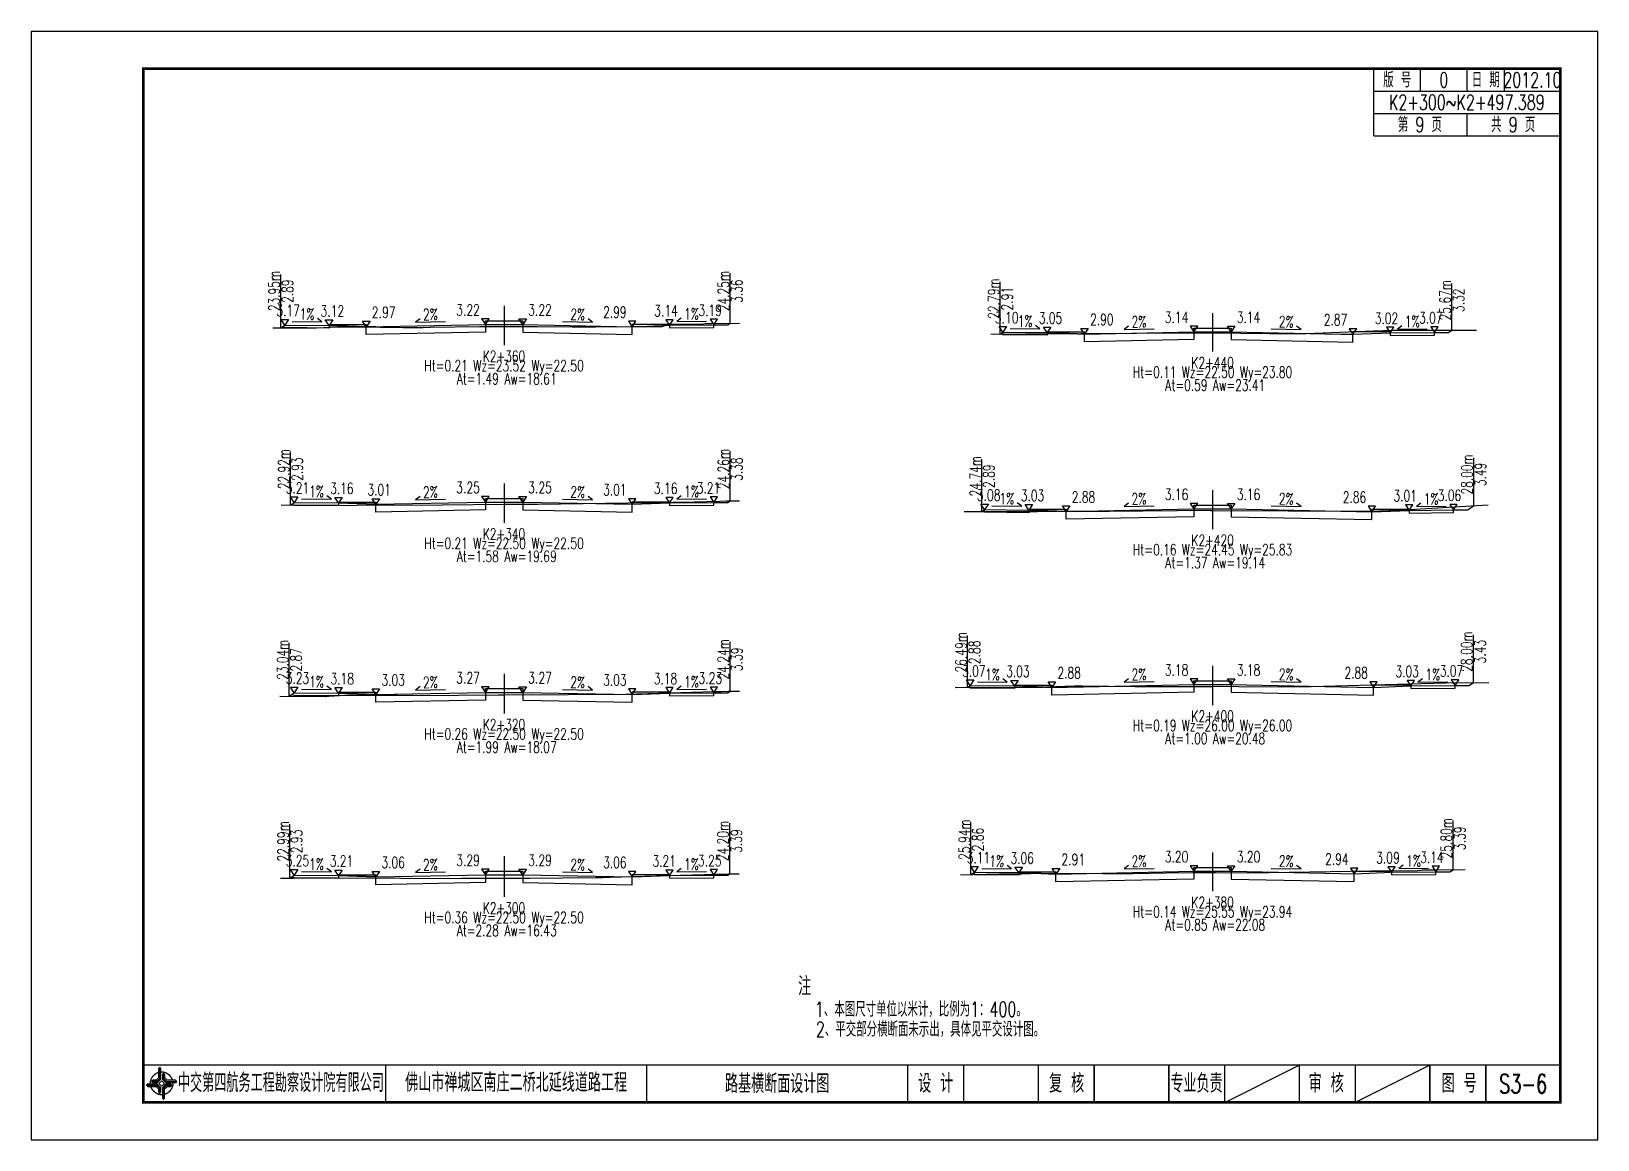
# Model space of a CAD drawing. Header units: inches. Extents: x 421 to 4881, y 2205 to 2769.
# Drawn here: x 4461.1 to 4881.1, y 2205.2 to 2502.2 of the extents above; entities that cross this region are included whole.
import ezdxf
from ezdxf.enums import TextEntityAlignment as Align

# ---------------------------------------------------------------- set-up
doc = ezdxf.new("R2010")
doc.units = ezdxf.units.IN
for name, color, linetype in [('dmx', 2, 'Continuous'), ('fengd', 3, 'Continuous'), ('lc', 3, 'Continuous'), ('shuju', 3, 'Continuous'), ('sjx', 1, 'Continuous'), ('zhix', 4, 'ByLayer'), ('右标高', 3, 'Continuous'), ('右标高1', 3, 'Continuous'), ('图框', 7, 'Continuous'), ('左标高', 3, 'Continuous'), ('左标高1', 3, 'Continuous'), ('附加板块标注A', 3, 'Continuous')]:
    doc.layers.add(name, color=color, linetype=linetype)
doc.styles.get("Standard").update_dxf_attribs({"font": 'simplex1.shx', "width": 0.7, "bigfont": 'hztxt.shx'})

# ---------------------------------------------------------------- blocks, each defined once
blk = doc.blocks.new('tb')
at = {"lineweight": -3}
h = blk.add_hatch(color=256, dxfattribs=at)
h.paths.add_polyline_path([(-1.23, -0.13), (-3.78, -0.14), (-4.14, -0.41), (-1.4, -0.44), (-0.56, -1.24), (-0.54, -2.62), (-0.27, -2.2), (-0.26, -1.06)])
h.paths.add_polyline_path([(0.13, -1.08), (0.14, -3.86), (0.41, -4.26), (0.44, -1.24), (1.25, -0.43), (2.66, -0.43), (2.26, -0.16), (1.07, -0.15)])
h.paths.add_polyline_path([(1.08, 0.3), (3.62, 0.3), (4.02, 0.56), (1.25, 0.57), (0.43, 1.39), (0.43, 2.8), (0.16, 2.41), (0.15, 1.24)])
h.paths.add_polyline_path([(-0.28, 1.21), (-0.28, 3.99), (-0.56, 4.39), (-0.57, 1.41), (-1.38, 0.6), (-2.74, 0.56), (-2.33, 0.3), (-1.2, 0.29)])
for p, q in [((-0.56, 4.39), (-0.57, 1.41)), ((-1.38, 0.6), (-2.74, 0.56)), ((-0.57, 1.41), (-1.38, 0.6)), ((0.43, 2.8), (0.43, 1.39)), ((0.43, 1.39), (1.25, 0.57)), ((1.25, 0.57), (4.02, 0.56)), ((-4.14, -0.41), (-1.4, -0.44)), ((-1.4, -0.44), (-0.56, -1.24)), ((-0.56, -1.24), (-0.54, -2.62)), ((0.41, -4.26), (0.44, -1.24)), ((0.44, -1.24), (1.25, -0.43)), ((1.25, -0.43), (2.66, -0.43))]:
    blk.add_line(p, q, dxfattribs=at)
at = {"lineweight": -3, "flags": 128}
for points in [[(-0.9, 3.99), (-0.9, 1.58), (-1.53, 0.91), (-2.34, 0.91), (-2.74, 0.56), (-2.33, 0.3), (-1.2, 0.29), (-0.28, 1.21), (-0.28, 3.99), (-0.56, 4.39)], [(-0.04, 0.77), (0.68, 0.04), (-0.04, -0.69), (-0.77, 0.05)], [(3.62, 0.92), (1.43, 0.92), (0.77, 1.54), (0.77, 2.38), (0.43, 2.8), (0.16, 2.41), (0.15, 1.24), (1.08, 0.3), (3.62, 0.3), (4.02, 0.56)], [(-3.73, -0.76), (-1.54, -0.76), (-0.89, -1.39), (-0.89, -2.21), (-0.54, -2.62), (-0.27, -2.2), (-0.26, -1.06), (-1.23, -0.13), (-3.78, -0.14), (-4.14, -0.41)], [(0.75, -3.85), (0.75, -1.43), (1.4, -0.78), (2.26, -0.78), (2.66, -0.43), (2.26, -0.16), (1.07, -0.15), (0.13, -1.08), (0.14, -3.86), (0.41, -4.26)]]:
    blk.add_lwpolyline(points, close=True, dxfattribs=at)
at = {"lineweight": -3, "const_width": 0.35, "flags": 128}
for points in [[(-0.9, 3.02, 0.324167), (-3.16, -0.14)], [(2.88, 0.92, 0.324403), (-0.24, 3.15)], [(0.75, -2.86, 0.325418), (3.02, 0.26)], [(-2.98, -0.76, 0.322976), (0.14, -2.98)]]:
    blk.add_lwpolyline(points, format="xyb", dxfattribs=at)
blk = doc.blocks.new('123')
blk.add_lwpolyline([(162.39, 2636.47), (162.39, 2933.47), (-257.61, 2933.47), (-257.61, 2636.47)], close=True)

msp = doc.modelspace()

# ---------------------------------------------------------------- linework, layer by layer
at = {"layer": 'dmx'}
for points in [[(4525.84, 2422.74), (4534.02, 2422.66), (4537.53, 2422.69), (4543.13, 2422.95), (4548.35, 2423.01), (4560.84, 2422.8), (4566.13, 2422.8), (4568.03, 2422.84), (4581.31, 2423.09), (4584.04, 2423.07), (4587.84, 2423.06), (4587.84, 2423.06), (4596.82, 2423.03), (4606.07, 2422.99), (4612.38, 2422.99), (4621.71, 2423.04), (4622.87, 2423.07), (4629.85, 2423.03), (4630.1, 2423), (4630.19, 2423.02), (4632.47, 2423.77), (4636.53, 2423.65), (4640.8, 2423.69), (4641.84, 2423.86), (4643.5, 2423.88), (4650.98, 2423.95)], [(4718.38, 2421.02), (4727.69, 2421.13), (4772.4, 2421.38), (4772.91, 2421.38), (4772.98, 2421.38), (4773.11, 2421.38), (4777.84, 2421.34), (4777.84, 2421.34), (4800.67, 2421.13), (4821, 2421.89), (4826.34, 2422.07), (4826.75, 2422.07), (4848.62, 2422.08)], [(4528.05, 2375.23), (4531.7, 2375.19), (4536.04, 2375.07), (4548.24, 2375.18), (4571.38, 2375.28), (4587.84, 2375.47), (4587.84, 2375.47), (4589.89, 2375.49), (4597, 2375.46), (4633.09, 2375.99), (4638.82, 2376.04), (4645.75, 2376.28), (4647.54, 2376.32), (4650.99, 2376.36)], [(4711.2, 2373.52), (4730.89, 2373.44), (4736.09, 2373.56), (4741.07, 2373.49), (4750.2, 2373.59), (4768.32, 2373.77), (4772.8, 2373.86), (4777.3, 2373.78), (4777.84, 2373.77), (4777.84, 2373.77), (4818.38, 2373.56), (4820.28, 2373.54), (4827.5, 2373.86), (4851.74, 2375.24)], [(4708.81, 2326.36), (4729.71, 2326.4), (4732.4, 2326.42), (4733.19, 2326.5), (4740.75, 2326.78), (4741.94, 2326.79), (4742.99, 2326.79), (4757.09, 2326.57), (4775.06, 2326.59), (4777.84, 2326.63), (4777.84, 2326.63), (4779.75, 2326.66), (4784.75, 2326.6), (4796.34, 2326.53), (4804.3, 2326.59), (4814.06, 2326.85), (4840.51, 2327.6), (4851.95, 2327.64)], [(4527.73, 2324.04), (4539.88, 2323.91), (4539.99, 2323.91), (4540.08, 2323.92), (4540.83, 2323.97), (4545.15, 2324.31), (4546.54, 2324.3), (4559.17, 2324.23), (4565, 2324.17), (4586.37, 2324.34), (4587.84, 2324.35), (4587.84, 2324.35), (4595.17, 2324.41), (4597.24, 2324.4), (4605.05, 2324.46), (4620.46, 2324.51), (4644.11, 2325.21), (4646.07, 2325.28), (4648.06, 2325.32), (4650.95, 2325.35)], [(4710.25, 2276.12), (4720.54, 2276.42), (4726.68, 2276.42), (4731.45, 2276.56), (4748.38, 2276.49), (4756.57, 2276.49), (4765.33, 2276.67), (4772.55, 2276.75), (4774.92, 2276.73), (4777.84, 2276.72), (4777.84, 2276.72), (4778.61, 2276.71), (4787.48, 2276.63), (4820.24, 2277.18), (4832.81, 2277.27), (4833.7, 2277.35), (4833.99, 2277.42), (4835.13, 2277.44), (4837.48, 2277.46), (4837.97, 2277.47), (4845.6, 2277.52)], [(4527.87, 2275.23), (4529.79, 2275.21), (4530.88, 2275.22), (4531.38, 2275.23), (4555.94, 2275.28), (4564.4, 2275.18), (4576.49, 2275.21), (4582.96, 2275.22), (4587.84, 2275.21), (4587.84, 2275.21), (4594.75, 2275.2), (4612.37, 2275.43), (4614.33, 2275.45), (4616.37, 2275.53), (4622.32, 2275.67), (4647.99, 2276.36), (4648.61, 2276.37), (4650.37, 2276.38), (4650.85, 2276.39)]]:
    msp.add_lwpolyline(points, dxfattribs=at)
at = {"layer": 'fengd'}
for points in [[(4540.92, 2423.33), (4540.92, 2423.58), (4550.92, 2423.58), (4550.92, 2422.96)], [(4582.84, 2423.59), (4582.84, 2424.59), (4587.84, 2424.59), (4587.84, 2424.59), (4592.84, 2424.59), (4592.84, 2423.59)], [(4632.22, 2423.38), (4632.22, 2423.63), (4622.22, 2423.63), (4622.22, 2423.01)], [(4733.47, 2421.41), (4733.47, 2421.66), (4743.47, 2421.66), (4743.47, 2421.04)], [(4772.84, 2421.62), (4772.84, 2422.62), (4777.84, 2422.62), (4777.84, 2422.62), (4782.84, 2422.62), (4782.84, 2421.62)], [(4825.47, 2421.35), (4825.47, 2421.6), (4815.47, 2421.6), (4815.47, 2420.97)], [(4543.47, 2375.78), (4543.47, 2376.03), (4553.47, 2376.03), (4553.47, 2375.41)], [(4582.84, 2375.99), (4582.84, 2376.99), (4587.84, 2376.99), (4587.84, 2376.99), (4592.84, 2376.99), (4592.84, 2375.99)], [(4632.22, 2375.78), (4632.22, 2376.03), (4622.22, 2376.03), (4622.22, 2375.41)], [(4728.59, 2373.86), (4728.59, 2374.11), (4738.59, 2374.11), (4738.59, 2373.48)], [(4772.84, 2374.17), (4772.84, 2375.17), (4777.84, 2375.17), (4777.84, 2375.17), (4782.84, 2375.17), (4782.84, 2374.17)], [(4830.55, 2373.78), (4830.55, 2374.03), (4820.55, 2374.03), (4820.55, 2373.41)], [(4724.72, 2326.73), (4724.72, 2326.98), (4734.72, 2326.98), (4734.72, 2326.35)], [(4772.84, 2327.11), (4772.84, 2328.11), (4777.84, 2328.11), (4777.84, 2328.11), (4782.84, 2328.11), (4782.84, 2327.11)], [(4830.97, 2326.73), (4830.97, 2326.98), (4820.97, 2326.98), (4820.97, 2326.35)], [(4543.47, 2324.8), (4543.47, 2325.05), (4553.47, 2325.05), (4553.47, 2324.43)], [(4582.84, 2325.01), (4582.84, 2326.01), (4587.84, 2326.01), (4587.84, 2326.01), (4592.84, 2326.01), (4592.84, 2325.01)], [(4632.22, 2324.8), (4632.22, 2325.05), (4622.22, 2325.05), (4622.22, 2324.43)], [(4582.84, 2276.12), (4582.84, 2277.12), (4587.84, 2277.12), (4587.84, 2277.12), (4592.84, 2277.12), (4592.84, 2276.12)], [(4725.84, 2276.71), (4725.84, 2276.96), (4735.84, 2276.96), (4735.84, 2276.33)], [(4772.84, 2277.07), (4772.84, 2278.07), (4777.84, 2278.07), (4777.84, 2278.07), (4782.84, 2278.07), (4782.84, 2277.07)], [(4825.82, 2276.79), (4825.82, 2277.04), (4815.82, 2277.04), (4815.82, 2276.42)], [(4543.47, 2275.91), (4543.47, 2276.16), (4553.47, 2276.16), (4553.47, 2275.54)], [(4632.22, 2275.91), (4632.22, 2276.16), (4622.22, 2276.16), (4622.22, 2275.54)]]:
    msp.add_lwpolyline(points, dxfattribs=at)
at = {"layer": 'lc'}
for points in [[(4582.84, 2423.59), (4582.84, 2421.52), (4550.92, 2420.88)], [(4592.84, 2423.59), (4592.84, 2421.52), (4622.22, 2420.93), (4622.22, 2423.01), (4632.22, 2423.38), (4632.22, 2422.68), (4644.09, 2422.8), (4644.09, 2423.5)], [(4550.92, 2420.88), (4550.92, 2422.96), (4540.92, 2423.33), (4540.92, 2422.63), (4529.04, 2422.75), (4528.01, 2422.76)], [(4772.84, 2421.62), (4772.84, 2419.55), (4743.47, 2418.96), (4743.47, 2421.04), (4733.47, 2421.41), (4733.47, 2420.71), (4721.59, 2420.83), (4721.59, 2421.53)], [(4782.84, 2421.62), (4782.84, 2419.55), (4815.47, 2418.9)], [(4815.47, 2418.9), (4815.47, 2420.97), (4825.47, 2421.35), (4825.47, 2420.65), (4837.34, 2420.76), (4837.34, 2421.46)], [(4582.84, 2375.99), (4582.84, 2373.92), (4553.47, 2373.33), (4553.47, 2375.41), (4543.47, 2375.78), (4543.47, 2375.08), (4531.59, 2375.2), (4530.56, 2375.21)], [(4592.84, 2375.99), (4592.84, 2373.92), (4622.22, 2373.33), (4622.22, 2375.41), (4632.22, 2375.78), (4632.22, 2375.08), (4644.09, 2375.2), (4644.09, 2375.9)], [(4738.59, 2371.41), (4738.59, 2373.48), (4728.59, 2373.86), (4728.59, 2373.16), (4716.72, 2373.28), (4716.72, 2373.98)], [(4772.84, 2374.17), (4772.84, 2372.09), (4738.59, 2371.41)], [(4782.84, 2374.17), (4782.84, 2372.09), (4820.54, 2371.34)], [(4820.55, 2371.33), (4820.55, 2373.41), (4830.55, 2373.78), (4830.55, 2373.08), (4842.42, 2373.2), (4842.42, 2373.9)], [(4734.72, 2324.28), (4734.72, 2326.35), (4724.72, 2326.73), (4724.72, 2326.03), (4712.84, 2326.15), (4712.84, 2326.85)], [(4772.84, 2327.11), (4772.84, 2325.04), (4734.72, 2324.28)], [(4782.84, 2327.11), (4782.84, 2325.04), (4820.97, 2324.28)], [(4820.97, 2324.28), (4820.97, 2326.35), (4830.97, 2326.73), (4830.97, 2326.03), (4842.84, 2326.15), (4842.84, 2326.85)], [(4582.84, 2325.01), (4582.84, 2322.94), (4553.47, 2322.35), (4553.47, 2324.43), (4543.47, 2324.8), (4543.47, 2324.1), (4531.59, 2324.22), (4530.56, 2324.23)], [(4592.84, 2325.01), (4592.84, 2322.94), (4622.22, 2322.35), (4622.22, 2324.43), (4632.22, 2324.8), (4632.22, 2324.1), (4644.09, 2324.22), (4644.09, 2324.92)], [(4735.84, 2274.26), (4735.84, 2276.33), (4725.84, 2276.71), (4725.84, 2276.01), (4713.97, 2276.13), (4713.97, 2276.83)], [(4772.84, 2277.07), (4772.84, 2275), (4735.84, 2274.26)], [(4782.84, 2277.07), (4782.84, 2275), (4815.82, 2274.34)], [(4815.82, 2274.34), (4815.82, 2276.42), (4825.82, 2276.79), (4825.82, 2276.09), (4837.69, 2276.21), (4837.69, 2276.91)], [(4582.84, 2276.12), (4582.84, 2274.05), (4553.47, 2273.46), (4553.47, 2275.54), (4543.47, 2275.91), (4543.47, 2275.21), (4531.59, 2275.33), (4530.56, 2275.34)], [(4592.84, 2276.12), (4592.84, 2274.05), (4622.22, 2273.46), (4622.22, 2275.54), (4632.22, 2275.91), (4632.22, 2275.21), (4644.09, 2275.33), (4644.09, 2276.03)]]:
    msp.add_lwpolyline(points, dxfattribs=at)
at = {"layer": 'shuju'}
for p, q in [((4527.95, 2422.72), (4527.95, 2437.03)), ((4648.48, 2423.92), (4648.48, 2437.34)), ((4720.88, 2421.05), (4720.88, 2435.07)), ((4842.01, 2422.08), (4842.01, 2434.58)), ((4530.55, 2375.2), (4530.55, 2389.6)), ((4648.49, 2376.33), (4648.49, 2389.69)), ((4716, 2373.5), (4716, 2387.51)), ((4847.85, 2375.02), (4847.85, 2387.91)), ((4712.13, 2326.37), (4712.13, 2340.27)), ((4847.76, 2327.63), (4847.76, 2340.44)), ((4530.23, 2324.01), (4530.23, 2338.31)), ((4648.45, 2325.33), (4648.45, 2338.55)), ((4530.37, 2275.22), (4530.37, 2289.72)), ((4648.35, 2276.36), (4648.35, 2289.97)), ((4713.03, 2276.2), (4713.03, 2290.34)), ((4842.33, 2277.5), (4842.33, 2290.7))]:
    msp.add_line(p, q, dxfattribs=at)
for points in [[(4530.99, 2424.43), (4538.99, 2424.35), (4537.79, 2425.24)], [(4565.33, 2425.13), (4564.14, 2424.22), (4572.14, 2424.38)], [(4603.55, 2424.38), (4611.55, 2424.22), (4610.36, 2425.13)], [(4635.35, 2425.29), (4634.15, 2424.4), (4642.15, 2424.48)], [(4723.54, 2422.51), (4731.54, 2422.43), (4730.34, 2423.32)], [(4755.33, 2423.15), (4754.14, 2422.25), (4762.14, 2422.41)], [(4793.55, 2422.41), (4801.55, 2422.25), (4800.36, 2423.15)], [(4828.6, 2423.26), (4827.4, 2422.36), (4835.4, 2422.44)], [(4533.54, 2376.88), (4541.54, 2376.8), (4540.34, 2377.69)], [(4565.33, 2377.52), (4564.14, 2376.62), (4572.14, 2376.78)], [(4603.55, 2376.78), (4611.55, 2376.62), (4610.36, 2377.52)], [(4635.35, 2377.69), (4634.15, 2376.8), (4642.15, 2376.88)], [(4718.67, 2374.96), (4726.67, 2374.88), (4725.46, 2375.77)], [(4755.33, 2375.7), (4754.14, 2374.8), (4762.14, 2374.96)], [(4793.55, 2374.96), (4801.55, 2374.8), (4800.36, 2375.7)], [(4833.68, 2375.7), (4832.48, 2374.8), (4840.48, 2374.88)], [(4714.79, 2327.83), (4722.79, 2327.75), (4721.59, 2328.64)], [(4755.33, 2328.65), (4754.14, 2327.74), (4762.14, 2327.9)], [(4793.55, 2327.9), (4801.55, 2327.74), (4800.36, 2328.65)], [(4834.1, 2328.64), (4832.9, 2327.75), (4840.9, 2327.83)], [(4533.54, 2325.9), (4541.54, 2325.82), (4540.34, 2326.71)], [(4565.33, 2326.55), (4564.14, 2325.64), (4572.14, 2325.8)], [(4603.55, 2325.8), (4611.55, 2325.64), (4610.36, 2326.55)], [(4635.35, 2326.71), (4634.15, 2325.82), (4642.15, 2325.9)], [(4533.54, 2277.01), (4541.54, 2276.93), (4540.34, 2277.82)], [(4565.33, 2277.66), (4564.14, 2276.75), (4572.14, 2276.91)], [(4603.55, 2276.91), (4611.55, 2276.75), (4610.36, 2277.66)], [(4635.35, 2277.82), (4634.15, 2276.93), (4642.15, 2277.01)], [(4715.92, 2277.81), (4723.92, 2277.73), (4722.71, 2278.62)], [(4755.33, 2278.61), (4754.14, 2277.7), (4762.14, 2277.86)], [(4793.55, 2277.86), (4801.55, 2277.7), (4800.36, 2278.61)], [(4828.95, 2278.7), (4827.75, 2277.81), (4835.75, 2277.89)]]:
    msp.add_lwpolyline(points, dxfattribs=at)
at = {"layer": 'sjx'}
for points in [[(4527.95, 2422.72), (4529.04, 2423.45), (4529.04, 2423.45), (4540.92, 2423.33), (4550.92, 2422.96), (4550.92, 2422.96), (4550.92, 2422.96)], [(4553.47, 2423.01), (4553.47, 2423.01), (4550.92, 2422.96), (4582.84, 2423.59), (4587.84, 2423.59), (4592.84, 2423.59), (4622.22, 2423.01), (4622.22, 2423.01), (4622.22, 2423.01), (4632.22, 2423.38), (4644.09, 2423.5), (4644.09, 2423.5), (4647.84, 2423.5), (4648.48, 2423.92)], [(4720.88, 2421.05), (4721.59, 2421.53), (4721.59, 2421.53), (4733.47, 2421.41), (4743.47, 2421.04), (4743.47, 2421.04), (4743.47, 2421.04), (4772.84, 2421.62), (4777.84, 2421.62), (4782.84, 2421.62), (4812.22, 2421.04), (4812.22, 2421.04), (4815.47, 2420.97)], [(4815.47, 2420.97), (4815.47, 2420.97), (4815.47, 2420.97), (4825.47, 2421.35), (4837.34, 2421.46), (4837.34, 2421.46), (4841.09, 2421.46), (4842.01, 2422.08)], [(4530.55, 2375.2), (4531.59, 2375.9), (4531.59, 2375.9), (4543.47, 2375.78), (4553.47, 2375.41), (4553.47, 2375.41), (4553.47, 2375.41), (4582.84, 2375.99), (4587.84, 2375.99), (4592.84, 2375.99), (4622.22, 2375.41), (4622.22, 2375.41), (4622.22, 2375.41), (4632.22, 2375.78), (4644.09, 2375.9), (4644.09, 2375.9), (4647.84, 2375.9), (4648.49, 2376.33)], [(4716, 2373.5), (4716.72, 2373.98), (4716.72, 2373.98), (4728.59, 2373.86), (4738.59, 2373.48), (4738.59, 2373.48), (4738.59, 2373.48)], [(4743.47, 2373.58), (4743.47, 2373.58), (4738.59, 2373.48), (4772.84, 2374.17), (4777.84, 2374.17), (4782.84, 2374.17), (4812.22, 2373.58), (4812.22, 2373.58), (4820.54, 2373.42)], [(4820.55, 2373.41), (4820.55, 2373.41), (4820.55, 2373.41), (4830.55, 2373.78), (4842.42, 2373.9), (4842.42, 2373.9), (4846.17, 2373.9), (4847.85, 2375.02)], [(4712.13, 2326.37), (4712.84, 2326.85), (4712.84, 2326.85), (4724.72, 2326.73), (4734.72, 2326.35), (4734.72, 2326.35), (4734.72, 2326.35)], [(4743.47, 2326.53), (4743.47, 2326.53), (4734.72, 2326.35), (4772.84, 2327.11), (4777.84, 2327.11), (4782.84, 2327.11), (4812.22, 2326.53), (4812.22, 2326.53), (4820.97, 2326.35)], [(4820.97, 2326.35), (4820.97, 2326.35), (4820.97, 2326.35), (4830.97, 2326.73), (4842.84, 2326.85), (4842.84, 2326.85), (4846.59, 2326.85), (4847.76, 2327.63)], [(4530.23, 2324.01), (4531.59, 2324.92), (4531.59, 2324.92), (4543.47, 2324.8), (4553.47, 2324.43), (4553.47, 2324.43), (4553.47, 2324.43), (4582.84, 2325.01), (4587.84, 2325.01), (4592.84, 2325.01), (4622.22, 2324.43), (4622.22, 2324.43), (4622.22, 2324.43), (4632.22, 2324.8), (4644.09, 2324.92), (4644.09, 2324.92), (4647.84, 2324.92), (4648.45, 2325.33)], [(4713.03, 2276.2), (4713.97, 2276.83), (4713.97, 2276.83), (4725.84, 2276.71), (4735.84, 2276.33), (4735.84, 2276.33), (4735.84, 2276.33)], [(4743.47, 2276.49), (4743.47, 2276.49), (4735.84, 2276.33), (4772.84, 2277.07), (4777.84, 2277.07), (4782.84, 2277.07), (4812.22, 2276.49), (4812.22, 2276.49), (4815.82, 2276.42)], [(4815.82, 2276.42), (4815.82, 2276.42), (4815.82, 2276.42), (4825.82, 2276.79), (4837.69, 2276.91), (4837.69, 2276.91), (4841.44, 2276.91), (4842.33, 2277.5)], [(4530.37, 2275.22), (4531.59, 2276.03), (4531.59, 2276.03), (4543.47, 2275.91), (4553.47, 2275.54), (4553.47, 2275.54), (4553.47, 2275.54), (4582.84, 2276.12), (4587.84, 2276.12), (4592.84, 2276.12), (4622.22, 2275.54), (4622.22, 2275.54), (4622.22, 2275.54), (4632.22, 2275.91), (4644.09, 2276.03), (4644.09, 2276.03), (4647.84, 2276.03), (4648.35, 2276.36)]]:
    msp.add_lwpolyline(points, dxfattribs=at)
at = {"layer": 'zhix'}
for p, q in [((4587.84, 2428.59), (4587.84, 2418.06)), ((4777.84, 2426.62), (4777.84, 2416.34)), ((4587.84, 2380.99), (4587.84, 2370.47)), ((4777.84, 2379.17), (4777.84, 2368.77)), ((4777.84, 2332.11), (4777.84, 2321.63)), ((4587.84, 2330.01), (4587.84, 2319.35)), ((4587.84, 2281.12), (4587.84, 2270.21)), ((4777.84, 2282.07), (4777.84, 2271.72))]:
    msp.add_line(p, q, dxfattribs=at)
at = {"layer": '右标高'}
for points in [[(4583.84, 2425.09), (4581.84, 2425.09), (4582.84, 2423.59)], [(4773.84, 2423.12), (4771.84, 2423.12), (4772.84, 2421.62)], [(4583.84, 2377.49), (4581.84, 2377.49), (4582.84, 2375.99)], [(4773.84, 2375.67), (4771.84, 2375.67), (4772.84, 2374.17)], [(4773.84, 2328.61), (4771.84, 2328.61), (4772.84, 2327.11)], [(4583.84, 2326.51), (4581.84, 2326.51), (4582.84, 2325.01)], [(4583.84, 2277.62), (4581.84, 2277.62), (4582.84, 2276.12)], [(4773.84, 2278.57), (4771.84, 2278.57), (4772.84, 2277.07)]]:
    msp.add_lwpolyline(points, close=True, dxfattribs=at)
at = {"layer": '右标高1'}
for points in [[(4549.92, 2424.46), (4551.92, 2424.46), (4550.92, 2422.96)], [(4742.47, 2422.54), (4744.47, 2422.54), (4743.47, 2421.04)], [(4552.47, 2376.91), (4554.47, 2376.91), (4553.47, 2375.41)], [(4737.59, 2374.98), (4739.59, 2374.98), (4738.59, 2373.48)], [(4733.72, 2327.85), (4735.72, 2327.85), (4734.72, 2326.35)], [(4552.47, 2325.93), (4554.47, 2325.93), (4553.47, 2324.43)], [(4552.47, 2277.04), (4554.47, 2277.04), (4553.47, 2275.54)], [(4734.84, 2277.83), (4736.84, 2277.83), (4735.84, 2276.33)]]:
    msp.add_lwpolyline(points, close=True, dxfattribs=at)
at = {"layer": '图框'}
for p, q in [((4821.09, 2474.15), (4821.09, 2492.15)), ((4833.59, 2486.15), (4833.59, 2492.15)), ((4846.09, 2486.15), (4846.09, 2492.15)), ((4856.09, 2486.15), (4856.09, 2492.15)), ((4821.09, 2486.15), (4871.09, 2486.15)), ((4821.09, 2480.15), (4871.09, 2480.15)), ((4846.09, 2474.15), (4846.09, 2480.15)), ((4821.09, 2474.15), (4871.09, 2474.15)), ((4781.09, 2215.15), (4801.09, 2225.15)), ((4836.09, 2225.15), (4816.09, 2215.15))]:
    msp.add_line(p, q, dxfattribs=at)
for points, const_width in [([(4871.09, 2492.15), (4491.09, 2492.15), (4491.09, 2215.15), (4871.09, 2215.15), (4871.09, 2492.15)], 0.7), ([(4491.09, 2225.15), (4871.09, 2225.15)], 0.4), ([(4556.09, 2225.15), (4556.09, 2215.15)], 0.4), ([(4626.09, 2215.15), (4626.09, 2225.15)], 0.4), ([(4696.09, 2215.15), (4696.09, 2225.15)], 0.4), ([(4711.09, 2215.15), (4711.09, 2225.15)], 0.4), ([(4731.09, 2215.15), (4731.09, 2225.15)], 0.4), ([(4746.09, 2215.15), (4746.09, 2225.15)], 0.4), ([(4766.09, 2215.15), (4766.09, 2225.15)], 0.4), ([(4766.09, 2215.15), (4766.09, 2225.15)], 0.4), ([(4781.09, 2215.15), (4781.09, 2225.15)], 0.4), ([(4801.09, 2215.15), (4801.09, 2225.15)], 0.4), ([(4816.09, 2215.15), (4816.09, 2225.15)], 0.4), ([(4836.09, 2215.15), (4836.09, 2225.15)], 0.4), ([(4851.09, 2215.15), (4851.09, 2225.15)], 0.4)]:
    msp.add_lwpolyline(points, dxfattribs=dict(at, const_width=const_width))
at = {"layer": '左标高'}
for points in [[(4591.84, 2425.09), (4593.84, 2425.09), (4592.84, 2423.59)], [(4781.84, 2423.12), (4783.84, 2423.12), (4782.84, 2421.62)], [(4591.84, 2377.49), (4593.84, 2377.49), (4592.84, 2375.99)], [(4781.84, 2375.67), (4783.84, 2375.67), (4782.84, 2374.17)], [(4781.84, 2328.61), (4783.84, 2328.61), (4782.84, 2327.11)], [(4591.84, 2326.51), (4593.84, 2326.51), (4592.84, 2325.01)], [(4591.84, 2277.62), (4593.84, 2277.62), (4592.84, 2276.12)], [(4781.84, 2278.57), (4783.84, 2278.57), (4782.84, 2277.07)]]:
    msp.add_lwpolyline(points, close=True, dxfattribs=at)
at = {"layer": '左标高1'}
for points in [[(4623.22, 2424.51), (4621.22, 2424.51), (4622.22, 2423.01)], [(4816.47, 2422.47), (4814.47, 2422.47), (4815.47, 2420.97)], [(4623.22, 2376.91), (4621.22, 2376.91), (4622.22, 2375.41)], [(4821.55, 2374.91), (4819.55, 2374.91), (4820.55, 2373.41)], [(4821.97, 2327.85), (4819.97, 2327.85), (4820.97, 2326.35)], [(4623.22, 2325.93), (4621.22, 2325.93), (4622.22, 2324.43)], [(4623.22, 2277.04), (4621.22, 2277.04), (4622.22, 2275.54)], [(4816.82, 2277.92), (4814.82, 2277.92), (4815.82, 2276.42)]]:
    msp.add_lwpolyline(points, close=True, dxfattribs=at)
at = {"layer": '附加板块标注A'}
for points in [[(4528.04, 2424.95), (4530.04, 2424.95), (4529.04, 2423.45)], [(4539.92, 2424.83), (4541.92, 2424.83), (4540.92, 2423.33)], [(4633.22, 2424.88), (4631.22, 2424.88), (4632.22, 2423.38)], [(4645.09, 2425), (4643.09, 2425), (4644.09, 2423.5)], [(4720.59, 2423.03), (4722.59, 2423.03), (4721.59, 2421.53)], [(4732.47, 2422.91), (4734.47, 2422.91), (4733.47, 2421.41)], [(4826.47, 2422.85), (4824.47, 2422.85), (4825.47, 2421.35)], [(4838.34, 2422.96), (4836.34, 2422.96), (4837.34, 2421.46)], [(4530.59, 2377.4), (4532.59, 2377.4), (4531.59, 2375.9)], [(4542.47, 2377.28), (4544.47, 2377.28), (4543.47, 2375.78)], [(4633.22, 2377.28), (4631.22, 2377.28), (4632.22, 2375.78)], [(4645.09, 2377.4), (4643.09, 2377.4), (4644.09, 2375.9)], [(4715.72, 2375.48), (4717.72, 2375.48), (4716.72, 2373.98)], [(4727.59, 2375.36), (4729.59, 2375.36), (4728.59, 2373.86)], [(4831.55, 2375.28), (4829.55, 2375.28), (4830.55, 2373.78)], [(4843.42, 2375.4), (4841.42, 2375.4), (4842.42, 2373.9)], [(4711.84, 2328.35), (4713.84, 2328.35), (4712.84, 2326.85)], [(4723.72, 2328.23), (4725.72, 2328.23), (4724.72, 2326.73)], [(4831.97, 2328.23), (4829.97, 2328.23), (4830.97, 2326.73)], [(4843.84, 2328.35), (4841.84, 2328.35), (4842.84, 2326.85)], [(4530.59, 2326.42), (4532.59, 2326.42), (4531.59, 2324.92)], [(4542.47, 2326.3), (4544.47, 2326.3), (4543.47, 2324.8)], [(4633.22, 2326.3), (4631.22, 2326.3), (4632.22, 2324.8)], [(4645.09, 2326.42), (4643.09, 2326.42), (4644.09, 2324.92)], [(4530.59, 2277.53), (4532.59, 2277.53), (4531.59, 2276.03)], [(4542.47, 2277.41), (4544.47, 2277.41), (4543.47, 2275.91)], [(4633.22, 2277.41), (4631.22, 2277.41), (4632.22, 2275.91)], [(4645.09, 2277.53), (4643.09, 2277.53), (4644.09, 2276.03)], [(4712.97, 2278.33), (4714.97, 2278.33), (4713.97, 2276.83)], [(4724.84, 2278.21), (4726.84, 2278.21), (4725.84, 2276.71)], [(4826.82, 2278.29), (4824.82, 2278.29), (4825.82, 2276.79)], [(4838.69, 2278.41), (4836.69, 2278.41), (4837.69, 2276.91)]]:
    msp.add_lwpolyline(points, close=True, dxfattribs=at)

# ---------------------------------------------------------------- block references
msp.add_blockref('123', (4718.7, -431.32))
at = {"layer": '图框', "lineweight": -3}
msp.add_blockref('tb', (4496.09, 2220.16), dxfattribs=at)

# ---------------------------------------------------------------- texts
at = {"width": 0.7}
for tag, text, p in [('路基横断面设计图', '图 纸 名 称', (4661.09, 2220.15)), ('S3-6', '1S5-13', (4861.09, 2220.15))]:
    msp.add_attdef(tag, text=text, height=5, dxfattribs=at).set_placement(p, align=Align.MIDDLE_CENTER)
at = {"layer": 'shuju', "width": 0.7}
for s, rotation, p in [('23.95m', 90, (4526.2, 2432.55)), ('24.25m', 90, (4646.68, 2432.55)), ('2.89', 90, (4529.8, 2432.55)), ('3.36', 90, (4650.28, 2432.55)), ('22.79m', 90, (4719.13, 2430.52)), ('2.91', 90, (4722.73, 2430.52)), ('25.67m', 90, (4840.21, 2430.08)), ('3.32', 90, (4843.81, 2430.08)), ('1%', 359.4271, (4535.01, 2426.39)), ('2%', 1.1458, (4568.1, 2426.3)), ('2%', 358.8542, (4607.59, 2426.3)), ('1%', 0.5729, (4638.13, 2426.44)), ('1%', 359.4271, (4727.56, 2424.47)), ('2%', 1.1458, (4758.1, 2424.33)), ('2%', 358.8542, (4797.59, 2424.33)), ('1%', 0.5729, (4831.38, 2424.4)), ('22.92m', 90, (4528.8, 2384.83)), ('24.26m', 90, (4646.69, 2384.85)), ('2.93', 90, (4532.4, 2384.83)), ('3.38', 90, (4650.29, 2384.85)), ('24.74m', 90, (4714.25, 2382.93)), ('2.89', 90, (4717.85, 2382.93)), ('28.00m', 90, (4846.05, 2383.4)), ('3.49', 90, (4849.65, 2383.4)), ('1%', 359.4271, (4537.56, 2378.84)), ('2%', 1.1458, (4568.1, 2378.7)), ('2%', 358.8542, (4607.59, 2378.7)), ('1%', 0.5729, (4638.13, 2378.84)), ('1%', 359.4271, (4722.69, 2376.92)), ('2%', 1.1458, (4758.1, 2376.88)), ('2%', 358.8542, (4797.59, 2376.88)), ('1%', 0.5729, (4836.46, 2376.84)), ('26.49m', 90, (4710.38, 2335.74)), ('28.00m', 90, (4845.96, 2335.93)), ('23.04m', 90, (4528.48, 2333.74)), ('2.87', 90, (4532.08, 2333.74)), ('24.24m', 90, (4646.65, 2333.87)), ('3.39', 90, (4650.25, 2333.87)), ('2.88', 90, (4713.98, 2335.74)), ('3.43', 90, (4849.56, 2335.93)), ('1%', 359.4271, (4718.81, 2329.79)), ('2%', 1.1458, (4758.1, 2329.82)), ('2%', 358.8542, (4797.59, 2329.82)), ('1%', 0.5729, (4836.88, 2329.79)), ('1%', 359.4271, (4537.56, 2327.86)), ('2%', 1.1458, (4568.1, 2327.72)), ('2%', 358.8542, (4607.59, 2327.72)), ('1%', 0.5729, (4638.13, 2327.86)), ('22.99m', 90, (4528.62, 2285.08)), ('24.20m', 90, (4646.55, 2285.17)), ('25.94m', 90, (4711.28, 2285.56)), ('25.80m', 90, (4840.53, 2285.91)), ('2.93', 90, (4532.22, 2285.08)), ('3.39', 90, (4650.15, 2285.17)), ('2.86', 90, (4714.88, 2285.56)), ('3.39', 90, (4844.13, 2285.91)), ('1%', 359.4271, (4719.94, 2279.77)), ('2%', 1.1458, (4758.1, 2279.78)), ('2%', 358.8542, (4797.59, 2279.78)), ('1%', 0.5729, (4831.73, 2279.85)), ('1%', 359.4271, (4537.56, 2278.97)), ('2%', 1.1458, (4568.1, 2278.83)), ('2%', 358.8542, (4607.59, 2278.83)), ('1%', 0.5729, (4638.13, 2278.97))]:
    msp.add_text(s, height=3, rotation=rotation, dxfattribs=at).set_placement(p, align=Align.MIDDLE)
for s, p in [('K2+360', (4587.84, 2415.06)), ('Ht=0.21 Wz=23.52 Wy=22.50', (4587.84, 2412.06)), ('Ht=0.11 Wz=22.50 Wy=23.80', (4777.84, 2410.34)), ('K2+440', (4777.84, 2413.34)), (' At=1.49 Aw=18.61', (4587.84, 2409.06)), (' At=0.59 Aw=23.41', (4777.84, 2407.34)), ('K2+340', (4587.84, 2367.47)), ('Ht=0.21 Wz=22.50 Wy=22.50', (4587.84, 2364.47)), ('Ht=0.16 Wz=24.45 Wy=25.83', (4777.84, 2362.77)), ('K2+420', (4777.84, 2365.77)), (' At=1.58 Aw=19.69', (4587.84, 2361.47)), (' At=1.37 Aw=19.14', (4777.84, 2359.77)), ('K2+400', (4777.84, 2318.63)), ('Ht=0.26 Wz=22.50 Wy=22.50', (4587.84, 2313.35)), ('K2+320', (4587.84, 2316.35)), ('Ht=0.19 Wz=26.00 Wy=26.00', (4777.84, 2315.63)), (' At=1.99 Aw=18.07', (4587.84, 2310.35)), (' At=1.00 Aw=20.48', (4777.84, 2312.63)), ('K2+300', (4587.84, 2267.21)), ('K2+380', (4777.84, 2268.72)), ('Ht=0.36 Wz=22.50 Wy=22.50', (4587.84, 2264.21)), ('Ht=0.14 Wz=25.55 Wy=23.94', (4777.84, 2265.72)), (' At=0.85 Aw=22.08', (4777.84, 2262.72)), (' At=2.28 Aw=16.43', (4587.84, 2261.21))]:
    msp.add_text(s, height=3, dxfattribs=at).set_placement(p, align=Align.MIDDLE)
at = {"layer": '右标高', "width": 0.7}
for s, p in [('3.22', (4581.34, 2425.09)), ('3.14', (4771.34, 2423.12)), ('3.25', (4581.34, 2377.49)), ('3.16', (4771.34, 2375.67)), ('3.18', (4771.34, 2328.61)), ('3.27', (4581.34, 2326.51)), ('3.29', (4581.34, 2277.62)), ('3.20', (4771.34, 2278.57))]:
    msp.add_text(s, height=3, dxfattribs=at).set_placement(p, align=Align.BOTTOM_RIGHT)
at = {"layer": '右标高1', "width": 0.7}
for s, p in [('2.97', (4552.42, 2424.46)), ('2.90', (4744.97, 2422.54)), ('3.01', (4551.24, 2376.91)), ('2.88', (4740.09, 2374.98)), ('2.88', (4736.22, 2327.85)), ('3.03', (4554.97, 2325.93)), ('3.06', (4554.97, 2277.04)), ('2.91', (4737.34, 2277.83))]:
    msp.add_text(s, height=3, dxfattribs=at).set_placement(p, align=Align.BOTTOM_LEFT)
at = {"layer": '图框'}
for s, height, width, p in [('版 号', 4, 0.7, (4827.34, 2489.15)), ('0', 4, 0.7, (4839.84, 2489.15)), ('日 期', 4, 0.7, (4851.09, 2489.15)), ('2012.10', 4, 0.7, (4863.59, 2489.15)), ('K2+300~K2+497.389', 4, 0.7, (4846, 2483.15)), ('第 9 页', 4, 0.7, (4833.43, 2477.15)), ('共 9 页', 4, 0.7, (4858.43, 2477.15)), ('中交第四航务工程勘察设计院有限公司', 5, 0.65, (4528.02, 2220.4)), ('佛山市禅城区南庄二桥北延线道路工程', 5, 0.7, (4591.09, 2220.47)), ('设 计', 5, 0.7, (4703.59, 2220.25)), ('复 核', 5, 0.7, (4738.69, 2220.25)), ('专业负责', 5, 0.7, (4773.54, 2220.25)), ('审 核', 5, 0.7, (4808.31, 2220.25)), ('图 号', 5, 0.7, (4843.93, 2220.25))]:
    msp.add_text(s, height=height, dxfattribs=dict(at, width=width)).set_placement(p, align=Align.MIDDLE_CENTER)
at = {"layer": '图框', "width": 0.7}
for s, height, p in [('注', 5, (4666.7, 2243.78)), ('   1、本图尺寸单位以米计，比例为1：400。', 4, (4664.95, 2238.11)), ('   2、平交部分横断面未示出，具体见平交设计图。', 4, (4665.21, 2232.75))]:
    msp.add_text(s, height=height, dxfattribs=at).set_placement(p)
at = {"layer": '左标高', "width": 0.7}
for s, p in [('3.22', (4594.34, 2425.09)), ('3.14', (4784.34, 2423.12)), ('3.25', (4594.34, 2377.49)), ('3.16', (4784.34, 2375.67)), ('3.18', (4784.34, 2328.61)), ('3.27', (4594.34, 2326.51)), ('3.29', (4594.34, 2277.62)), ('3.20', (4784.34, 2278.57))]:
    msp.add_text(s, height=3, dxfattribs=at).set_placement(p, align=Align.BOTTOM_LEFT)
at = {"layer": '左标高1', "width": 0.7}
for s, p in [('2.99', (4620.72, 2424.51)), ('2.87', (4813.97, 2422.47)), ('3.01', (4620.72, 2376.91)), ('2.86', (4819.05, 2374.91)), ('2.88', (4819.47, 2327.85)), ('3.03', (4620.72, 2325.93)), ('3.06', (4620.72, 2277.04)), ('2.94', (4814.32, 2277.92))]:
    msp.add_text(s, height=3, dxfattribs=at).set_placement(p, align=Align.BOTTOM_RIGHT)
at = {"layer": '附加板块标注A', "width": 0.7}
for s, p in [('3.17', (4526.79, 2424.95)), ('3.12', (4538.66, 2424.83)), ('3.10', (4719.47, 2423.03)), ('3.05', (4731.21, 2422.91)), ('3.21', (4529.31, 2377.4)), ('3.16', (4541.19, 2377.28)), ('3.08', (4714.64, 2375.48)), ('3.03', (4726.38, 2375.36)), ('3.07', (4710.69, 2328.35)), ('3.03', (4722.46, 2328.23)), ('3.23', (4529.3, 2326.42)), ('3.18', (4541.32, 2326.3)), ('3.25', (4529.31, 2277.53)), ('3.21', (4541.13, 2277.41)), ('3.11', (4711.94, 2278.33)), ('3.06', (4723.63, 2278.21))]:
    msp.add_text(s, height=3, dxfattribs=at).set_placement(p, align=Align.BOTTOM_LEFT)
for s, p in [('3.14', (4634.43, 2424.88)), ('3.19', (4646.24, 2425)), ('3.02', (4827.61, 2422.85)), ('3.07', (4839.49, 2422.96)), ('3.16', (4634.33, 2377.28)), ('3.21', (4645.79, 2377.4)), ('3.01', (4832.61, 2375.28)), ('3.06', (4844.48, 2375.4)), ('3.03', (4833.15, 2328.23)), ('3.07', (4845.07, 2328.35)), ('3.18', (4634.29, 2326.3)), ('3.23', (4646.31, 2326.42)), ('3.21', (4633.94, 2277.41)), ('3.25', (4646.14, 2277.53)), ('3.09', (4828.01, 2278.29)), ('3.14', (4839.79, 2278.41))]:
    msp.add_text(s, height=3, dxfattribs=at).set_placement(p, align=Align.BOTTOM_RIGHT)

doc.saveas('drawing.dxf')
